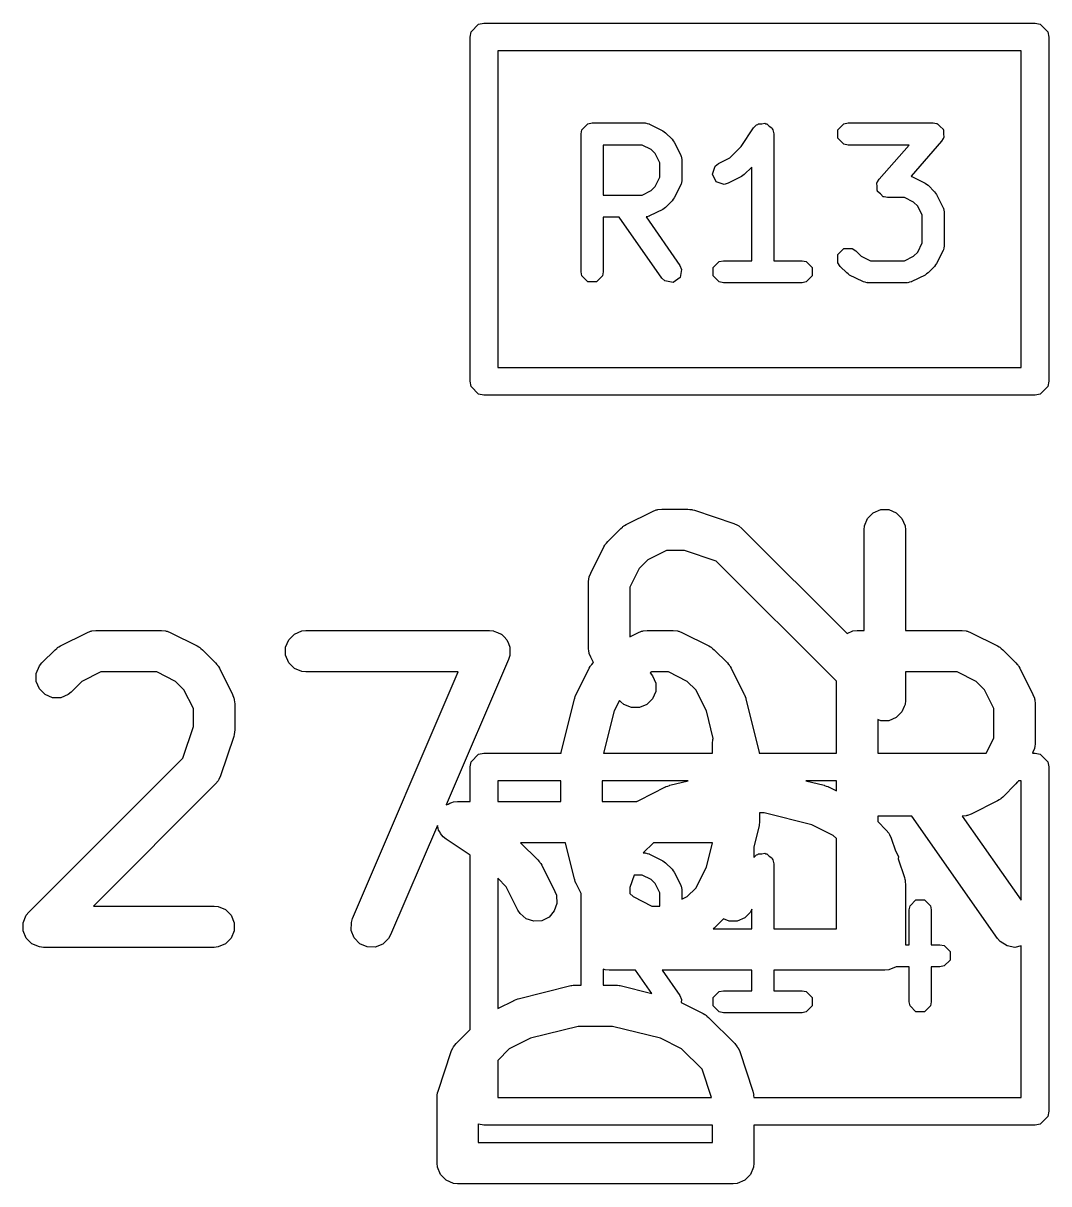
# Model space of a CAD drawing. Header units: inches. Extents: x 4.11 to 10.25, y -6.46 to -1.35.
# Drawn here: x 5.1556 to 5.3022, y -4.8184 to -4.6526 of the extents above; entities that cross this region are included whole.
import ezdxf

# ---------------------------------------------------------------- set-up
doc = ezdxf.new("R2010")
doc.units = ezdxf.units.IN
doc.header["$MEASUREMENT"] = 0
doc.layers.add('BLACK', color=250, linetype='CONTINUOUS')

msp = doc.modelspace()

# ---------------------------------------------------------------- linework, layer by layer
at = {"layer": 'BLACK', "linetype": 'CONTINUOUS'}
for p, q in [((5.2207, -4.65271), (5.22146, -4.65256)), ((5.22146, -4.65256), (5.3002, -4.65256)), ((5.3002, -4.65256), (5.30095, -4.65271)), ((5.21949, -4.65453), (5.21964, -4.65377)), ((5.21964, -4.65377), (5.2207, -4.65271)), ((5.30095, -4.65271), (5.30202, -4.65377)), ((5.30202, -4.65377), (5.30217, -4.65453)), ((5.21949, -4.70374), (5.21949, -4.65453)), ((5.30217, -4.65453), (5.30217, -4.70374)), ((5.22343, -4.6565), (5.22343, -4.70177)), ((5.29823, -4.6565), (5.22343, -4.6565)), ((5.29823, -4.70177), (5.29823, -4.6565)), ((5.23547, -4.66779), (5.23632, -4.66694)), ((5.23632, -4.66694), (5.23692, -4.66682)), ((5.23692, -4.66682), (5.24442, -4.66682)), ((5.24442, -4.66682), (5.2445, -4.66683)), ((5.2445, -4.66683), (5.24453, -4.66682)), ((5.24453, -4.66682), (5.24478, -4.66689)), ((5.24478, -4.66689), (5.24503, -4.66694)), ((5.24503, -4.66694), (5.24505, -4.66696)), ((5.24505, -4.66696), (5.24513, -4.66698)), ((5.24513, -4.66698), (5.247, -4.66792)), ((5.2582, -4.6702), (5.25999, -4.66752)), ((5.25999, -4.66752), (5.26042, -4.66708)), ((5.26042, -4.66708), (5.26058, -4.66705)), ((5.26058, -4.66705), (5.26069, -4.66694)), ((5.26069, -4.66694), (5.26115, -4.66694)), ((5.26115, -4.66694), (5.2616, -4.66685)), ((5.2616, -4.66685), (5.26174, -4.66694)), ((5.26174, -4.66694), (5.2619, -4.66694)), ((5.2619, -4.66694), (5.26222, -4.66726)), ((5.26222, -4.66726), (5.2626, -4.66752)), ((5.2626, -4.66752), (5.26264, -4.66767)), ((5.27203, -4.66779), (5.27288, -4.66694)), ((5.27288, -4.66694), (5.27348, -4.66682)), ((5.27348, -4.66682), (5.28567, -4.66682)), ((5.28567, -4.66682), (5.28611, -4.6669)), ((5.28611, -4.6669), (5.28617, -4.6669)), ((5.28617, -4.6669), (5.2862, -4.66692)), ((5.2862, -4.66692), (5.28627, -4.66694)), ((5.28627, -4.66694), (5.28666, -4.66733)), ((5.28666, -4.66733), (5.28708, -4.66769)), ((5.23535, -4.66839), (5.23547, -4.66779)), ((5.23535, -4.68808), (5.23535, -4.66839)), ((5.247, -4.66792), (5.2472, -4.66808)), ((5.2472, -4.66808), (5.24741, -4.66822)), ((5.24741, -4.66822), (5.24835, -4.66915)), ((5.24835, -4.66915), (5.24849, -4.66936)), ((5.26264, -4.66767), (5.26275, -4.66779)), ((5.26275, -4.66779), (5.26287, -4.66839)), ((5.26287, -4.66839), (5.26287, -4.6865)), ((5.27203, -4.66899), (5.27203, -4.66779)), ((5.27288, -4.66985), (5.27203, -4.66899)), ((5.28708, -4.66904), (5.28685, -4.66943)), ((5.28708, -4.66769), (5.28708, -4.66775)), ((5.28708, -4.66775), (5.28712, -4.66779)), ((5.28712, -4.66899), (5.28708, -4.66904)), ((5.28712, -4.66779), (5.28712, -4.66834)), ((5.28712, -4.66834), (5.28716, -4.6689)), ((5.28716, -4.6689), (5.28712, -4.66896)), ((5.28712, -4.66896), (5.28712, -4.66899)), ((5.24405, -4.66997), (5.2385, -4.66997)), ((5.2385, -4.66997), (5.2385, -4.67713)), ((5.24536, -4.67062), (5.24405, -4.66997)), ((5.24594, -4.6712), (5.24536, -4.67062)), ((5.24849, -4.66936), (5.24864, -4.66956)), ((5.24864, -4.66956), (5.24958, -4.67144)), ((5.25661, -4.67178), (5.2582, -4.6702)), ((5.27348, -4.66997), (5.27288, -4.66985)), ((5.2822, -4.66997), (5.27348, -4.66997)), ((5.27792, -4.67485), (5.2822, -4.66997)), ((5.28685, -4.66943), (5.28248, -4.67443)), ((5.2466, -4.67251), (5.24594, -4.6712)), ((5.2466, -4.67458), (5.2466, -4.67251)), ((5.24958, -4.67144), (5.2496, -4.67151)), ((5.2496, -4.67151), (5.24963, -4.67154)), ((5.24963, -4.67154), (5.24968, -4.67179)), ((5.24968, -4.67179), (5.24974, -4.67203)), ((5.24974, -4.67203), (5.24973, -4.67206)), ((5.24973, -4.67206), (5.24975, -4.67214)), ((5.24975, -4.67214), (5.24975, -4.67495)), ((5.25497, -4.67261), (5.25661, -4.67178)), ((5.2541, -4.67413), (5.25448, -4.67298)), ((5.25464, -4.67521), (5.2541, -4.67413)), ((5.25448, -4.67298), (5.25497, -4.67261)), ((5.25866, -4.67419), (5.25845, -4.67433)), ((5.25972, -4.67313), (5.25866, -4.67419)), ((5.25972, -4.6865), (5.25972, -4.67313)), ((5.24594, -4.6759), (5.2466, -4.67458)), ((5.24958, -4.67566), (5.24864, -4.67753)), ((5.2496, -4.67558), (5.24958, -4.67566)), ((5.24963, -4.67556), (5.2496, -4.67558)), ((5.24968, -4.67531), (5.24963, -4.67556)), ((5.24974, -4.67507), (5.24968, -4.67531)), ((5.24975, -4.67495), (5.24973, -4.67503)), ((5.24973, -4.67503), (5.24974, -4.67507)), ((5.25578, -4.67559), (5.25464, -4.67521)), ((5.25638, -4.67542), (5.25578, -4.67559)), ((5.25825, -4.67449), (5.25638, -4.67542)), ((5.25845, -4.67433), (5.25825, -4.67449)), ((5.27761, -4.67539), (5.27765, -4.67532)), ((5.27765, -4.67594), (5.27761, -4.67539)), ((5.27765, -4.67529), (5.2777, -4.67524)), ((5.27765, -4.67532), (5.27765, -4.67529)), ((5.2777, -4.67524), (5.27792, -4.67485)), ((5.28248, -4.67443), (5.28252, -4.67444)), ((5.28252, -4.67444), (5.28255, -4.67446)), ((5.28255, -4.67446), (5.28262, -4.67448)), ((5.28262, -4.67448), (5.2845, -4.67542)), ((5.2845, -4.67542), (5.2847, -4.67557)), ((5.2847, -4.67557), (5.28491, -4.67571)), ((5.28491, -4.67571), (5.28584, -4.67665)), ((5.2385, -4.67713), (5.24405, -4.67713)), ((5.24405, -4.67713), (5.24536, -4.67647)), ((5.24536, -4.67647), (5.24594, -4.6759)), ((5.27765, -4.67649), (5.27765, -4.67594)), ((5.27769, -4.67653), (5.27765, -4.67649)), ((5.27769, -4.67659), (5.27769, -4.67653)), ((5.27811, -4.67695), (5.27769, -4.67659)), ((5.2785, -4.67735), (5.27811, -4.67695)), ((5.27858, -4.67736), (5.2785, -4.67735)), ((5.2786, -4.67738), (5.27858, -4.67736)), ((5.27867, -4.67738), (5.2786, -4.67738)), ((5.27911, -4.67747), (5.27867, -4.67738)), ((5.28155, -4.67747), (5.27911, -4.67747)), ((5.28286, -4.67812), (5.28155, -4.67747)), ((5.28584, -4.67665), (5.28598, -4.67686)), ((5.28598, -4.67686), (5.28614, -4.67706)), ((5.28614, -4.67706), (5.28708, -4.67894)), ((5.247, -4.67917), (5.24513, -4.68011)), ((5.2472, -4.67902), (5.247, -4.67917)), ((5.24741, -4.67888), (5.2472, -4.67902)), ((5.24835, -4.67794), (5.24741, -4.67888)), ((5.24849, -4.67773), (5.24835, -4.67794)), ((5.24864, -4.67753), (5.24849, -4.67773)), ((5.28344, -4.6787), (5.28286, -4.67812)), ((5.28409, -4.68001), (5.28344, -4.6787)), ((5.28708, -4.67894), (5.2871, -4.67901)), ((5.2871, -4.67901), (5.28712, -4.67904)), ((5.28712, -4.67904), (5.28717, -4.67929)), ((5.24079, -4.68028), (5.2385, -4.68028)), ((5.2385, -4.68028), (5.2385, -4.68808)), ((5.24688, -4.68898), (5.24079, -4.68028)), ((5.24478, -4.68021), (5.24462, -4.68025)), ((5.24462, -4.68025), (5.24946, -4.68717)), ((5.24503, -4.68016), (5.24478, -4.68021)), ((5.24505, -4.68013), (5.24503, -4.68016)), ((5.24513, -4.68011), (5.24505, -4.68013)), ((5.28409, -4.68396), (5.28409, -4.68001)), ((5.28717, -4.67929), (5.28724, -4.67953)), ((5.28724, -4.67953), (5.28723, -4.67956)), ((5.28723, -4.67956), (5.28724, -4.67964)), ((5.28724, -4.67964), (5.28724, -4.68433)), ((5.28344, -4.68527), (5.28409, -4.68396)), ((5.27203, -4.6856), (5.27288, -4.68475)), ((5.27203, -4.6868), (5.27203, -4.6856)), ((5.27288, -4.68475), (5.27408, -4.68475)), ((5.27408, -4.68475), (5.27459, -4.68509)), ((5.27459, -4.68509), (5.27535, -4.68585)), ((5.28286, -4.68585), (5.28344, -4.68527)), ((5.28708, -4.68503), (5.28614, -4.68691)), ((5.2871, -4.68496), (5.28708, -4.68503)), ((5.28712, -4.68493), (5.2871, -4.68496)), ((5.28717, -4.68468), (5.28712, -4.68493)), ((5.28724, -4.68444), (5.28717, -4.68468)), ((5.28724, -4.68433), (5.28723, -4.6844)), ((5.28723, -4.6844), (5.28724, -4.68444)), ((5.24946, -4.68717), (5.24971, -4.68774)), ((5.25422, -4.68747), (5.25507, -4.68662)), ((5.25422, -4.68868), (5.25422, -4.68747)), ((5.25507, -4.68662), (5.25567, -4.6865)), ((5.25567, -4.6865), (5.25972, -4.6865)), ((5.26287, -4.6865), (5.26692, -4.6865)), ((5.26692, -4.6865), (5.26752, -4.68662)), ((5.26752, -4.68662), (5.26837, -4.68747)), ((5.26837, -4.68747), (5.26837, -4.68868)), ((5.27237, -4.68732), (5.27203, -4.6868)), ((5.27331, -4.68825), (5.27237, -4.68732)), ((5.27535, -4.68585), (5.27667, -4.6865)), ((5.27667, -4.6865), (5.28155, -4.6865)), ((5.28155, -4.6865), (5.28286, -4.68585)), ((5.28584, -4.68732), (5.28491, -4.68825)), ((5.28598, -4.68711), (5.28584, -4.68732)), ((5.28614, -4.68691), (5.28598, -4.68711)), ((5.23547, -4.68868), (5.23535, -4.68808)), ((5.23632, -4.68953), (5.23547, -4.68868)), ((5.23838, -4.68868), (5.23753, -4.68953)), ((5.2385, -4.68808), (5.23838, -4.68868)), ((5.24733, -4.6894), (5.24688, -4.68898)), ((5.2495, -4.68892), (5.24851, -4.68961)), ((5.24971, -4.68774), (5.2495, -4.68892)), ((5.25507, -4.68953), (5.25422, -4.68868)), ((5.26837, -4.68868), (5.26752, -4.68953)), ((5.27352, -4.68839), (5.27331, -4.68825)), ((5.27371, -4.68855), (5.27352, -4.68839)), ((5.27559, -4.68949), (5.27371, -4.68855)), ((5.2845, -4.68855), (5.28262, -4.68949)), ((5.2847, -4.68839), (5.2845, -4.68855)), ((5.28491, -4.68825), (5.2847, -4.68839)), ((5.23753, -4.68953), (5.23632, -4.68953)), ((5.24851, -4.68961), (5.24733, -4.6894)), ((5.25567, -4.68965), (5.25507, -4.68953)), ((5.26692, -4.68965), (5.25567, -4.68965)), ((5.26752, -4.68953), (5.26692, -4.68965)), ((5.27567, -4.68951), (5.27559, -4.68949)), ((5.27569, -4.68953), (5.27567, -4.68951)), ((5.27594, -4.68958), (5.27569, -4.68953)), ((5.27618, -4.68965), (5.27594, -4.68958)), ((5.27622, -4.68964), (5.27618, -4.68965)), ((5.27629, -4.68965), (5.27622, -4.68964)), ((5.28192, -4.68965), (5.27629, -4.68965)), ((5.282, -4.68964), (5.28192, -4.68965)), ((5.28203, -4.68965), (5.282, -4.68964)), ((5.28227, -4.68958), (5.28203, -4.68965)), ((5.28252, -4.68953), (5.28227, -4.68958)), ((5.28255, -4.68951), (5.28252, -4.68953)), ((5.28262, -4.68949), (5.28255, -4.68951)), ((5.22343, -4.70177), (5.29823, -4.70177)), ((5.21964, -4.70449), (5.21949, -4.70374)), ((5.30217, -4.70374), (5.30202, -4.70449)), ((5.2207, -4.70556), (5.21964, -4.70449)), ((5.22146, -4.70571), (5.2207, -4.70556)), ((5.3002, -4.70571), (5.22146, -4.70571)), ((5.30095, -4.70556), (5.3002, -4.70571)), ((5.30202, -4.70449), (5.30095, -4.70556)), ((5.24554, -4.72233), (5.24608, -4.72212)), ((5.24608, -4.72212), (5.24619, -4.72212)), ((5.24619, -4.72212), (5.24629, -4.72208)), ((5.24629, -4.72208), (5.24686, -4.72202)), ((5.24686, -4.72202), (5.25061, -4.72202)), ((5.25061, -4.72202), (5.2509, -4.72205)), ((5.2509, -4.72205), (5.25098, -4.72204)), ((5.25098, -4.72204), (5.25108, -4.72207)), ((5.25108, -4.72207), (5.25119, -4.72208)), ((5.25119, -4.72208), (5.25126, -4.72211)), ((5.25126, -4.72211), (5.25155, -4.72217)), ((5.25155, -4.72217), (5.25717, -4.72405)), ((5.27709, -4.72252), (5.27816, -4.72208)), ((5.27816, -4.72208), (5.27931, -4.72208)), ((5.27931, -4.72208), (5.28037, -4.72252)), ((5.24179, -4.72421), (5.24554, -4.72233)), ((5.27584, -4.7244), (5.27628, -4.72333)), ((5.27628, -4.72333), (5.27709, -4.72252)), ((5.28037, -4.72252), (5.28119, -4.72333)), ((5.28119, -4.72333), (5.28163, -4.7244)), ((5.23915, -4.72663), (5.24102, -4.72476)), ((5.24102, -4.72476), (5.24125, -4.72457)), ((5.24125, -4.72457), (5.2413, -4.72451)), ((5.2413, -4.72451), (5.24139, -4.72446)), ((5.24139, -4.72446), (5.24147, -4.72439)), ((5.24147, -4.72439), (5.24154, -4.72436)), ((5.24154, -4.72436), (5.24179, -4.72421)), ((5.25717, -4.72405), (5.2577, -4.72428)), ((5.2577, -4.72428), (5.25778, -4.72435)), ((5.25778, -4.72435), (5.25788, -4.72439)), ((5.25788, -4.72439), (5.25832, -4.72476)), ((5.25832, -4.72476), (5.27334, -4.73977)), ((5.27578, -4.72497), (5.27584, -4.7244)), ((5.27578, -4.73936), (5.27578, -4.72497)), ((5.28163, -4.7244), (5.28169, -4.72497)), ((5.28169, -4.72497), (5.28169, -4.73936)), ((5.2386, -4.7274), (5.23875, -4.72715)), ((5.23875, -4.72715), (5.23878, -4.72708)), ((5.23878, -4.72708), (5.23885, -4.727)), ((5.23885, -4.727), (5.23891, -4.72691)), ((5.23891, -4.72691), (5.23896, -4.72686)), ((5.23896, -4.72686), (5.23915, -4.72663)), ((5.23672, -4.73115), (5.2386, -4.7274)), ((5.24756, -4.72792), (5.24486, -4.72927)), ((5.25013, -4.72792), (5.24756, -4.72792)), ((5.25464, -4.72943), (5.25013, -4.72792)), ((5.24366, -4.73047), (5.24232, -4.73317)), ((5.24486, -4.72927), (5.24366, -4.73047)), ((5.27182, -4.7466), (5.25464, -4.72943)), ((5.23641, -4.73247), (5.23647, -4.73189)), ((5.23647, -4.73189), (5.23651, -4.7318)), ((5.23651, -4.7318), (5.23652, -4.73169)), ((5.23652, -4.73169), (5.23672, -4.73115)), ((5.23641, -4.74184), (5.23641, -4.73247)), ((5.24232, -4.73317), (5.24232, -4.74024)), ((5.16096, -4.74155), (5.16471, -4.73967)), ((5.16471, -4.73967), (5.16525, -4.73947)), ((5.16525, -4.73947), (5.16536, -4.73946)), ((5.16536, -4.73946), (5.16546, -4.73942)), ((5.16546, -4.73942), (5.16603, -4.73936)), ((5.16603, -4.73936), (5.17541, -4.73936)), ((5.17541, -4.73936), (5.17598, -4.73942)), ((5.17598, -4.73942), (5.17608, -4.73946)), ((5.17608, -4.73946), (5.17619, -4.73947)), ((5.17619, -4.73947), (5.17673, -4.73967)), ((5.17673, -4.73967), (5.18048, -4.74155)), ((5.19358, -4.74068), (5.19439, -4.73986)), ((5.19439, -4.73986), (5.19545, -4.73942)), ((5.19545, -4.73942), (5.19603, -4.73936)), ((5.19603, -4.73936), (5.22228, -4.73936)), ((5.22228, -4.73936), (5.22285, -4.73942)), ((5.22285, -4.73942), (5.22287, -4.73943)), ((5.22287, -4.73943), (5.22289, -4.73943)), ((5.22289, -4.73943), (5.2234, -4.73965)), ((5.2234, -4.73965), (5.22392, -4.73986)), ((5.22392, -4.73986), (5.22393, -4.73987)), ((5.22393, -4.73987), (5.22395, -4.73988)), ((5.22395, -4.73988), (5.22434, -4.74028)), ((5.22434, -4.74028), (5.22473, -4.74068)), ((5.24232, -4.74024), (5.24345, -4.73967)), ((5.24345, -4.73967), (5.24399, -4.73947)), ((5.24399, -4.73947), (5.2441, -4.73946)), ((5.2441, -4.73946), (5.2442, -4.73942)), ((5.2442, -4.73942), (5.24477, -4.73936)), ((5.24477, -4.73936), (5.24852, -4.73936)), ((5.24852, -4.73936), (5.2491, -4.73942)), ((5.2491, -4.73942), (5.2492, -4.73946)), ((5.2492, -4.73946), (5.2493, -4.73947)), ((5.2493, -4.73947), (5.24984, -4.73967)), ((5.24984, -4.73967), (5.25359, -4.74155)), ((5.27334, -4.73977), (5.27419, -4.73942)), ((5.27419, -4.73942), (5.27477, -4.73936)), ((5.27477, -4.73936), (5.27578, -4.73936)), ((5.28169, -4.73936), (5.28977, -4.73936)), ((5.28977, -4.73936), (5.29034, -4.73942)), ((5.29034, -4.73942), (5.29044, -4.73946)), ((5.29044, -4.73946), (5.29055, -4.73947)), ((5.29055, -4.73947), (5.29109, -4.73967)), ((5.29109, -4.73967), (5.29484, -4.74155)), ((5.15832, -4.74398), (5.1602, -4.7421)), ((5.1602, -4.7421), (5.16042, -4.74192)), ((5.16042, -4.74192), (5.16047, -4.74186)), ((5.16047, -4.74186), (5.16056, -4.7418)), ((5.16056, -4.7418), (5.16064, -4.74174)), ((5.16064, -4.74174), (5.16072, -4.74171)), ((5.16072, -4.74171), (5.16096, -4.74155)), ((5.18048, -4.74155), (5.18073, -4.74171)), ((5.18073, -4.74171), (5.1808, -4.74174)), ((5.1808, -4.74174), (5.18088, -4.7418)), ((5.18088, -4.7418), (5.18097, -4.74186)), ((5.18097, -4.74186), (5.18102, -4.74192)), ((5.18102, -4.74192), (5.18125, -4.7421)), ((5.18125, -4.7421), (5.18312, -4.74398)), ((5.19313, -4.74174), (5.19358, -4.74068)), ((5.19313, -4.74289), (5.19313, -4.74174)), ((5.22473, -4.74068), (5.22474, -4.74069)), ((5.22474, -4.74069), (5.22475, -4.74071)), ((5.22475, -4.74071), (5.22496, -4.74122)), ((5.22496, -4.74122), (5.22517, -4.74174)), ((5.22517, -4.74174), (5.22517, -4.74176)), ((5.22517, -4.74176), (5.22518, -4.74177)), ((5.22518, -4.74177), (5.22517, -4.74233)), ((5.23647, -4.74242), (5.23641, -4.74184)), ((5.25359, -4.74155), (5.25384, -4.74171)), ((5.25384, -4.74171), (5.25391, -4.74174)), ((5.25391, -4.74174), (5.25399, -4.7418)), ((5.25399, -4.7418), (5.25408, -4.74186)), ((5.25408, -4.74186), (5.25413, -4.74192)), ((5.25413, -4.74192), (5.25436, -4.7421)), ((5.25436, -4.7421), (5.25624, -4.74398)), ((5.29484, -4.74155), (5.29509, -4.74171)), ((5.29509, -4.74171), (5.29516, -4.74174)), ((5.29516, -4.74174), (5.29524, -4.7418)), ((5.29524, -4.7418), (5.29533, -4.74186)), ((5.29533, -4.74186), (5.29538, -4.74192)), ((5.29538, -4.74192), (5.29561, -4.7421)), ((5.29561, -4.7421), (5.29748, -4.74398)), ((5.19358, -4.74396), (5.19313, -4.74289)), ((5.22499, -4.74348), (5.21608, -4.76427)), ((5.22517, -4.74293), (5.22499, -4.74348)), ((5.22517, -4.74233), (5.22517, -4.74289)), ((5.22517, -4.74289), (5.22517, -4.74291)), ((5.22517, -4.74291), (5.22517, -4.74293)), ((5.23651, -4.74252), (5.23647, -4.74242)), ((5.23652, -4.74262), (5.23651, -4.74252)), ((5.23672, -4.74317), (5.23652, -4.74262)), ((5.23711, -4.74393), (5.23672, -4.74317)), ((5.15751, -4.74549), (5.15795, -4.74442)), ((5.15751, -4.74664), (5.15751, -4.74549)), ((5.15795, -4.74442), (5.15832, -4.74398)), ((5.16673, -4.74527), (5.16403, -4.74662)), ((5.17471, -4.74527), (5.16673, -4.74527)), ((5.17741, -4.74662), (5.17471, -4.74527)), ((5.18312, -4.74398), (5.18331, -4.7442)), ((5.18331, -4.7442), (5.18336, -4.74425)), ((5.18336, -4.74425), (5.18342, -4.74434)), ((5.18342, -4.74434), (5.18349, -4.74442)), ((5.18349, -4.74442), (5.18352, -4.7445)), ((5.18352, -4.7445), (5.18367, -4.74474)), ((5.18367, -4.74474), (5.18555, -4.74849)), ((5.19439, -4.74477), (5.19358, -4.74396)), ((5.19545, -4.74521), (5.19439, -4.74477)), ((5.19603, -4.74527), (5.19545, -4.74521)), ((5.2178, -4.74527), (5.19603, -4.74527)), ((5.20269, -4.78052), (5.2178, -4.74527)), ((5.23463, -4.74849), (5.23651, -4.74474)), ((5.23651, -4.74474), (5.23666, -4.7445)), ((5.23666, -4.7445), (5.23669, -4.74442)), ((5.23669, -4.74442), (5.23676, -4.74434)), ((5.23676, -4.74434), (5.23682, -4.74425)), ((5.23682, -4.74425), (5.23688, -4.7442)), ((5.23688, -4.7442), (5.23706, -4.74398)), ((5.23706, -4.74398), (5.23711, -4.74393)), ((5.24547, -4.74527), (5.24521, -4.7454)), ((5.24521, -4.7454), (5.24557, -4.74583)), ((5.24783, -4.74527), (5.24547, -4.74527)), ((5.25052, -4.74662), (5.24783, -4.74527)), ((5.25624, -4.74398), (5.25642, -4.7442)), ((5.25642, -4.7442), (5.25648, -4.74425)), ((5.25648, -4.74425), (5.25654, -4.74434)), ((5.25654, -4.74434), (5.2566, -4.74442)), ((5.2566, -4.74442), (5.25663, -4.7445)), ((5.25663, -4.7445), (5.25679, -4.74474)), ((5.25679, -4.74474), (5.25866, -4.74849)), ((5.28907, -4.74527), (5.28169, -4.74527)), ((5.28169, -4.74527), (5.28169, -4.74934)), ((5.29177, -4.74662), (5.28907, -4.74527)), ((5.29748, -4.74398), (5.29767, -4.7442)), ((5.29767, -4.7442), (5.29773, -4.74425)), ((5.29773, -4.74425), (5.29778, -4.74434)), ((5.29778, -4.74434), (5.29785, -4.74442)), ((5.29785, -4.74442), (5.29788, -4.7445)), ((5.29788, -4.7445), (5.29803, -4.74474)), ((5.29803, -4.74474), (5.29991, -4.74849)), ((5.15795, -4.74771), (5.15751, -4.74664)), ((5.16403, -4.74662), (5.1625, -4.74815)), ((5.17861, -4.74781), (5.17741, -4.74662)), ((5.24557, -4.74583), (5.24601, -4.74689)), ((5.24601, -4.74689), (5.24601, -4.74805)), ((5.25172, -4.74781), (5.25052, -4.74662)), ((5.27182, -4.75689), (5.27182, -4.7466)), ((5.29297, -4.74781), (5.29177, -4.74662)), ((5.15877, -4.74852), (5.15795, -4.74771)), ((5.15983, -4.74896), (5.15877, -4.74852)), ((5.16205, -4.74852), (5.16099, -4.74896)), ((5.1625, -4.74815), (5.16205, -4.74852)), ((5.17995, -4.75051), (5.17861, -4.74781)), ((5.18555, -4.74849), (5.18575, -4.74903)), ((5.23443, -4.74903), (5.23452, -4.7488)), ((5.23452, -4.7488), (5.23461, -4.74855)), ((5.23461, -4.74855), (5.23462, -4.74854)), ((5.23462, -4.74854), (5.23463, -4.74849)), ((5.24601, -4.74805), (5.24557, -4.74911)), ((5.25324, -4.75085), (5.25172, -4.74781)), ((5.25866, -4.74849), (5.25868, -4.74854)), ((5.25868, -4.74854), (5.25869, -4.74855)), ((5.25869, -4.74855), (5.25878, -4.7488)), ((5.25878, -4.7488), (5.25887, -4.74903)), ((5.29431, -4.75051), (5.29297, -4.74781)), ((5.29991, -4.74849), (5.30012, -4.74903)), ((5.16099, -4.74896), (5.15983, -4.74896)), ((5.17995, -4.75309), (5.17995, -4.75051)), ((5.18575, -4.74903), (5.18576, -4.74914)), ((5.18576, -4.74914), (5.1858, -4.74924)), ((5.1858, -4.74924), (5.18586, -4.74981)), ((5.18586, -4.74981), (5.18586, -4.75356)), ((5.23254, -4.7566), (5.23441, -4.7491)), ((5.23441, -4.7491), (5.23443, -4.74906)), ((5.23443, -4.74906), (5.23443, -4.74903)), ((5.24081, -4.74934), (5.24006, -4.75085)), ((5.24102, -4.74956), (5.24081, -4.74934)), ((5.24147, -4.74992), (5.24102, -4.74956)), ((5.24254, -4.75037), (5.24147, -4.74992)), ((5.24369, -4.75037), (5.24254, -4.75037)), ((5.24475, -4.74992), (5.24369, -4.75037)), ((5.24557, -4.74911), (5.24475, -4.74992)), ((5.25887, -4.74903), (5.25887, -4.74906)), ((5.25887, -4.74906), (5.25889, -4.7491)), ((5.25889, -4.7491), (5.26076, -4.7566)), ((5.2815, -4.75023), (5.28119, -4.75098)), ((5.28163, -4.74992), (5.2815, -4.75023)), ((5.28169, -4.74934), (5.28163, -4.74992)), ((5.29431, -4.75474), (5.29431, -4.75051)), ((5.30012, -4.74903), (5.30012, -4.74914)), ((5.30012, -4.74914), (5.30016, -4.74924)), ((5.30016, -4.74924), (5.30022, -4.74981)), ((5.30022, -4.74981), (5.30022, -4.75544)), ((5.24006, -4.75085), (5.23855, -4.75689)), ((5.25423, -4.7548), (5.25324, -4.75085)), ((5.27785, -4.75211), (5.27772, -4.75206)), ((5.27772, -4.75206), (5.27772, -4.75689)), ((5.27816, -4.75224), (5.27785, -4.75211)), ((5.28037, -4.7518), (5.27931, -4.75224)), ((5.28119, -4.75098), (5.28037, -4.7518)), ((5.17845, -4.75759), (5.17995, -4.75309)), ((5.18586, -4.75356), (5.18583, -4.75386)), ((5.27931, -4.75224), (5.27816, -4.75224)), ((5.27816, -4.75224), (5.27816, -4.75224)), ((5.18571, -4.7545), (5.18383, -4.76012)), ((5.18577, -4.75421), (5.18571, -4.7545)), ((5.1858, -4.75414), (5.18577, -4.75421)), ((5.18581, -4.75404), (5.1858, -4.75414)), ((5.18584, -4.75393), (5.18581, -4.75404)), ((5.18583, -4.75386), (5.18584, -4.75393)), ((5.25413, -4.75548), (5.25418, -4.75491)), ((5.25413, -4.75689), (5.25413, -4.75548)), ((5.25418, -4.75491), (5.25423, -4.7548)), ((5.29324, -4.75689), (5.29431, -4.75474)), ((5.30022, -4.75544), (5.30016, -4.75602)), ((5.21964, -4.7581), (5.2207, -4.75704)), ((5.2207, -4.75704), (5.22146, -4.75689)), ((5.22146, -4.75689), (5.23249, -4.75689)), ((5.23249, -4.75689), (5.2325, -4.75674)), ((5.2325, -4.75674), (5.23252, -4.7567)), ((5.23252, -4.7567), (5.23254, -4.7566)), ((5.23855, -4.75689), (5.25413, -4.75689)), ((5.26076, -4.7566), (5.26078, -4.7567)), ((5.26078, -4.7567), (5.26079, -4.75674)), ((5.26079, -4.75674), (5.26081, -4.75689)), ((5.26081, -4.75689), (5.27182, -4.75689)), ((5.27772, -4.75689), (5.29324, -4.75689)), ((5.29991, -4.75676), (5.29984, -4.75689)), ((5.29984, -4.75689), (5.3002, -4.75689)), ((5.30012, -4.75622), (5.29991, -4.75676)), ((5.30016, -4.75602), (5.30012, -4.75611)), ((5.30012, -4.75611), (5.30012, -4.75622)), ((5.3002, -4.75689), (5.30095, -4.75704)), ((5.30095, -4.75704), (5.30202, -4.7581)), ((5.15645, -4.7796), (5.17845, -4.75759)), ((5.21949, -4.75886), (5.21964, -4.7581)), ((5.30202, -4.7581), (5.30217, -4.75886)), ((5.18383, -4.76012), (5.1836, -4.76065)), ((5.21949, -4.76378), (5.21949, -4.75886)), ((5.30217, -4.75886), (5.30217, -4.80807)), ((5.18312, -4.76128), (5.16566, -4.77873)), ((5.18349, -4.76083), (5.18312, -4.76128)), ((5.18353, -4.76073), (5.18349, -4.76083)), ((5.1836, -4.76065), (5.18353, -4.76073)), ((5.22343, -4.76083), (5.22343, -4.76378)), ((5.23245, -4.76083), (5.22343, -4.76083)), ((5.23245, -4.76378), (5.23245, -4.76083)), ((5.23835, -4.76083), (5.23835, -4.76378)), ((5.25062, -4.76083), (5.23835, -4.76083)), ((5.24367, -4.76358), (5.24742, -4.7617)), ((5.24742, -4.7617), (5.24746, -4.76168)), ((5.24746, -4.76168), (5.24748, -4.76167)), ((5.24748, -4.76167), (5.24772, -4.76159)), ((5.24772, -4.76159), (5.24796, -4.76149)), ((5.24796, -4.76149), (5.24798, -4.76149)), ((5.24798, -4.76149), (5.24802, -4.76148)), ((5.24802, -4.76148), (5.25062, -4.76083)), ((5.26747, -4.76083), (5.27008, -4.76148)), ((5.27182, -4.76083), (5.26747, -4.76083)), ((5.27008, -4.76148), (5.27012, -4.76149)), ((5.27012, -4.76149), (5.27014, -4.76149)), ((5.27014, -4.76149), (5.27038, -4.76159)), ((5.27038, -4.76159), (5.27062, -4.76167)), ((5.27062, -4.76167), (5.27064, -4.76168)), ((5.27064, -4.76168), (5.27068, -4.7617)), ((5.27068, -4.7617), (5.27182, -4.76227)), ((5.27182, -4.76227), (5.27182, -4.76083)), ((5.29748, -4.76128), (5.29561, -4.76315)), ((5.29767, -4.76105), (5.29748, -4.76128)), ((5.29773, -4.761), (5.29767, -4.76105)), ((5.29778, -4.76091), (5.29773, -4.761)), ((5.29785, -4.76083), (5.29778, -4.76091)), ((5.29785, -4.76083), (5.29785, -4.76083)), ((5.29823, -4.76083), (5.29785, -4.76083)), ((5.29823, -4.77791), (5.29823, -4.76083)), ((5.21713, -4.76384), (5.2177, -4.76378)), ((5.2177, -4.76378), (5.21771, -4.76378)), ((5.21771, -4.76378), (5.21771, -4.76378)), ((5.21771, -4.76378), (5.21771, -4.76378)), ((5.21771, -4.76378), (5.21949, -4.76378)), ((5.22343, -4.76378), (5.23245, -4.76378)), ((5.23835, -4.76378), (5.24332, -4.76378)), ((5.24332, -4.76378), (5.24335, -4.76376)), ((5.24335, -4.76376), (5.24342, -4.76373)), ((5.24342, -4.76373), (5.24367, -4.76358)), ((5.29484, -4.7637), (5.29109, -4.76558)), ((5.29509, -4.76355), (5.29484, -4.7637)), ((5.29516, -4.76352), (5.29509, -4.76355)), ((5.29524, -4.76345), (5.29516, -4.76352)), ((5.29533, -4.7634), (5.29524, -4.76345)), ((5.29538, -4.76334), (5.29533, -4.7634)), ((5.29561, -4.76315), (5.29538, -4.76334)), ((5.21608, -4.76427), (5.21634, -4.76417)), ((5.21634, -4.76417), (5.21658, -4.76401)), ((5.21658, -4.76401), (5.21686, -4.76395)), ((5.21686, -4.76395), (5.21713, -4.76384)), ((5.2615, -4.76542), (5.26085, -4.76542)), ((5.26085, -4.76542), (5.26085, -4.76669)), ((5.26833, -4.76713), (5.2615, -4.76542)), ((5.26081, -4.76705), (5.26079, -4.76726)), ((5.26085, -4.76683), (5.26081, -4.76705)), ((5.26085, -4.76669), (5.26084, -4.76679)), ((5.26084, -4.76679), (5.26085, -4.76683)), ((5.28261, -4.76589), (5.27772, -4.76589)), ((5.27772, -4.76589), (5.27772, -4.76666)), ((5.27772, -4.76666), (5.27895, -4.76788)), ((5.29485, -4.78338), (5.28261, -4.76589)), ((5.29034, -4.76583), (5.28981, -4.76589)), ((5.28981, -4.76589), (5.29823, -4.77791)), ((5.29044, -4.76579), (5.29034, -4.76583)), ((5.29055, -4.76579), (5.29044, -4.76579)), ((5.29109, -4.76558), (5.29055, -4.76579)), ((5.21481, -4.76723), (5.20812, -4.78285)), ((5.21481, -4.76731), (5.21481, -4.76723)), ((5.21493, -4.76758), (5.21481, -4.76731)), ((5.21498, -4.76787), (5.21493, -4.76758)), ((5.21514, -4.76811), (5.21498, -4.76787)), ((5.21525, -4.76837), (5.21514, -4.76811)), ((5.21546, -4.76858), (5.21525, -4.76837)), ((5.21562, -4.76882), (5.21546, -4.76858)), ((5.26076, -4.7674), (5.26003, -4.77032)), ((5.26078, -4.7673), (5.26076, -4.7674)), ((5.26079, -4.76726), (5.26078, -4.7673)), ((5.27136, -4.76864), (5.26833, -4.76713)), ((5.27182, -4.7691), (5.27136, -4.76864)), ((5.27895, -4.76788), (5.27931, -4.76833)), ((5.27931, -4.76833), (5.27935, -4.76842)), ((5.27935, -4.76842), (5.27942, -4.7685)), ((5.27942, -4.7685), (5.27966, -4.76903)), ((5.21607, -4.76919), (5.21562, -4.76882)), ((5.21949, -4.77147), (5.21607, -4.76919)), ((5.21607, -4.76919), (5.21607, -4.76919)), ((5.21607, -4.76919), (5.21607, -4.76919)), ((5.21607, -4.76919), (5.21607, -4.76919)), ((5.23311, -4.76968), (5.22671, -4.76968)), ((5.22671, -4.76968), (5.22917, -4.77214)), ((5.23441, -4.7749), (5.23311, -4.76968)), ((5.24569, -4.76968), (5.24423, -4.77115)), ((5.2541, -4.76968), (5.24569, -4.76968)), ((5.25324, -4.77316), (5.2541, -4.76968)), ((5.26003, -4.77032), (5.26003, -4.7718)), ((5.27182, -4.78169), (5.27182, -4.7691)), ((5.27966, -4.76903), (5.28027, -4.77085)), ((5.21949, -4.7964), (5.21949, -4.77147)), ((5.24423, -4.77115), (5.24442, -4.77115)), ((5.24442, -4.77115), (5.2445, -4.77116)), ((5.2445, -4.77116), (5.24453, -4.77115)), ((5.24453, -4.77115), (5.24478, -4.77122)), ((5.24478, -4.77122), (5.24503, -4.77127)), ((5.24503, -4.77127), (5.24505, -4.77129)), ((5.24505, -4.77129), (5.24513, -4.77131)), ((5.24513, -4.77131), (5.247, -4.77225)), ((5.26003, -4.7718), (5.26042, -4.77141)), ((5.26042, -4.77141), (5.26058, -4.77138)), ((5.26058, -4.77138), (5.26069, -4.77127)), ((5.26069, -4.77127), (5.26115, -4.77127)), ((5.26115, -4.77127), (5.2616, -4.77118)), ((5.2616, -4.77118), (5.26174, -4.77127)), ((5.26174, -4.77127), (5.2619, -4.77127)), ((5.2619, -4.77127), (5.26222, -4.77159)), ((5.26222, -4.77159), (5.2626, -4.77185)), ((5.2626, -4.77185), (5.26264, -4.77201)), ((5.26264, -4.77201), (5.26275, -4.77212)), ((5.28027, -4.77085), (5.28068, -4.77167)), ((5.28068, -4.77167), (5.28064, -4.77197)), ((5.28064, -4.77197), (5.28153, -4.77466)), ((5.22917, -4.77214), (5.22936, -4.77237)), ((5.22936, -4.77237), (5.22942, -4.77242)), ((5.22942, -4.77242), (5.22947, -4.77251)), ((5.22947, -4.77251), (5.22954, -4.77259)), ((5.22954, -4.77259), (5.22957, -4.77266)), ((5.22957, -4.77266), (5.22972, -4.77291)), ((5.22972, -4.77291), (5.2316, -4.77666)), ((5.247, -4.77225), (5.2472, -4.77241)), ((5.2472, -4.77241), (5.24741, -4.77255)), ((5.24741, -4.77255), (5.24835, -4.77348)), ((5.24835, -4.77348), (5.24849, -4.77369)), ((5.24849, -4.77369), (5.24864, -4.77389)), ((5.25172, -4.77619), (5.25324, -4.77316)), ((5.26275, -4.77212), (5.26287, -4.77272)), ((5.26287, -4.77272), (5.26287, -4.78201)), ((5.22466, -4.77598), (5.22343, -4.77475)), ((5.22343, -4.77475), (5.22343, -4.79338)), ((5.23443, -4.77495), (5.23441, -4.7749)), ((5.23443, -4.77497), (5.23443, -4.77495)), ((5.23452, -4.77521), (5.23443, -4.77497)), ((5.23461, -4.77545), (5.23452, -4.77521)), ((5.24291, -4.7743), (5.24232, -4.77607)), ((5.24405, -4.7743), (5.24291, -4.7743)), ((5.24536, -4.77495), (5.24405, -4.7743)), ((5.24594, -4.77553), (5.24536, -4.77495)), ((5.24864, -4.77389), (5.24958, -4.77577)), ((5.28153, -4.77466), (5.2816, -4.77494)), ((5.2816, -4.77494), (5.28163, -4.77501)), ((5.28163, -4.77501), (5.28164, -4.77512)), ((5.28164, -4.77512), (5.28166, -4.77522)), ((5.28166, -4.77522), (5.28166, -4.7753)), ((5.28166, -4.7753), (5.28169, -4.77559)), ((5.22632, -4.7793), (5.22466, -4.77598)), ((5.2316, -4.77666), (5.23181, -4.7772)), ((5.23462, -4.77547), (5.23461, -4.77545)), ((5.23463, -4.77551), (5.23462, -4.77547)), ((5.23535, -4.77694), (5.23463, -4.77551)), ((5.23535, -4.79003), (5.23535, -4.77694)), ((5.24232, -4.77607), (5.24232, -4.77693)), ((5.24232, -4.77693), (5.24277, -4.77738)), ((5.2466, -4.77684), (5.24594, -4.77553)), ((5.2466, -4.77873), (5.2466, -4.77684)), ((5.24958, -4.77577), (5.2496, -4.77584)), ((5.2496, -4.77584), (5.24963, -4.77587)), ((5.24963, -4.77587), (5.24968, -4.77612)), ((5.24968, -4.77612), (5.24974, -4.77636)), ((5.24974, -4.77636), (5.24973, -4.77639)), ((5.24973, -4.77639), (5.24975, -4.77647)), ((5.24975, -4.77647), (5.24975, -4.77777)), ((5.25052, -4.77738), (5.25172, -4.77619)), ((5.28169, -4.77559), (5.28169, -4.78427)), ((5.23189, -4.77835), (5.23152, -4.77944)), ((5.23181, -4.7772), (5.23189, -4.77835)), ((5.24277, -4.77738), (5.24547, -4.77873)), ((5.24975, -4.77777), (5.25052, -4.77738)), ((5.28222, -4.77928), (5.28234, -4.77868)), ((5.28234, -4.77868), (5.28319, -4.77783)), ((5.28319, -4.77783), (5.2844, -4.77783)), ((5.2844, -4.77783), (5.28525, -4.77868)), ((5.28525, -4.77868), (5.28537, -4.77928)), ((5.15564, -4.78111), (5.15608, -4.78005)), ((5.15608, -4.78005), (5.15645, -4.7796)), ((5.16566, -4.77873), (5.18291, -4.77873)), ((5.18291, -4.77873), (5.18348, -4.77879)), ((5.18348, -4.77879), (5.18455, -4.77923)), ((5.18455, -4.77923), (5.18536, -4.78005)), ((5.18536, -4.78005), (5.1858, -4.78111)), ((5.22663, -4.77979), (5.22632, -4.7793)), ((5.2275, -4.78055), (5.22663, -4.77979)), ((5.23077, -4.78031), (5.22974, -4.78083)), ((5.23152, -4.77944), (5.23077, -4.78031)), ((5.24547, -4.77873), (5.2466, -4.77873)), ((5.25953, -4.77962), (5.25872, -4.78044)), ((5.25972, -4.77917), (5.25953, -4.77962)), ((5.25972, -4.78201), (5.25972, -4.77917)), ((5.28222, -4.78427), (5.28222, -4.77928)), ((5.28537, -4.77928), (5.28537, -4.78427)), ((5.15564, -4.78226), (5.15564, -4.78111)), ((5.1858, -4.78111), (5.1858, -4.78226)), ((5.2025, -4.78223), (5.20252, -4.78107)), ((5.20252, -4.78107), (5.20269, -4.78052)), ((5.22859, -4.78091), (5.2275, -4.78055)), ((5.22974, -4.78083), (5.22859, -4.78091)), ((5.25436, -4.7819), (5.25422, -4.78201)), ((5.25422, -4.78201), (5.25972, -4.78201)), ((5.25571, -4.78055), (5.25436, -4.7819)), ((5.2565, -4.78088), (5.25571, -4.78055)), ((5.25766, -4.78088), (5.2565, -4.78088)), ((5.25872, -4.78044), (5.25766, -4.78088)), ((5.26287, -4.78201), (5.27185, -4.78201)), ((5.27185, -4.78201), (5.27182, -4.78169)), ((5.15608, -4.78333), (5.15564, -4.78226)), ((5.15689, -4.78414), (5.15608, -4.78333)), ((5.18536, -4.78333), (5.18455, -4.78414)), ((5.1858, -4.78226), (5.18536, -4.78333)), ((5.20293, -4.7833), (5.2025, -4.78223)), ((5.20373, -4.78412), (5.20293, -4.7833)), ((5.20784, -4.78336), (5.20701, -4.78416)), ((5.20812, -4.78285), (5.20784, -4.78336)), ((5.29523, -4.78382), (5.29485, -4.78338)), ((5.15796, -4.78458), (5.15689, -4.78414)), ((5.15853, -4.78464), (5.15796, -4.78458)), ((5.18291, -4.78464), (5.15853, -4.78464)), ((5.18348, -4.78458), (5.18291, -4.78464)), ((5.18455, -4.78414), (5.18348, -4.78458)), ((5.20479, -4.78457), (5.20373, -4.78412)), ((5.20594, -4.78459), (5.20479, -4.78457)), ((5.20701, -4.78416), (5.20594, -4.78459)), ((5.28169, -4.78427), (5.28222, -4.78427)), ((5.28537, -4.78427), (5.2866, -4.78427)), ((5.2866, -4.78427), (5.28721, -4.78439)), ((5.28721, -4.78439), (5.28806, -4.78524)), ((5.28806, -4.78524), (5.28806, -4.78645)), ((5.2962, -4.78444), (5.29523, -4.78382)), ((5.29733, -4.78464), (5.2962, -4.78444)), ((5.29823, -4.78444), (5.29733, -4.78464)), ((5.29823, -4.8061), (5.29823, -4.78444)), ((5.28806, -4.78645), (5.28721, -4.7873)), ((5.23879, -4.78786), (5.2385, -4.78774)), ((5.2385, -4.78774), (5.2385, -4.79003)), ((5.23936, -4.78792), (5.23879, -4.78786)), ((5.24311, -4.78792), (5.23936, -4.78792)), ((5.24543, -4.79124), (5.24311, -4.78792)), ((5.25972, -4.78792), (5.24695, -4.78792)), ((5.24695, -4.78792), (5.24946, -4.7915)), ((5.25972, -4.79083), (5.25972, -4.78792)), ((5.27873, -4.78792), (5.26287, -4.78792)), ((5.26287, -4.78792), (5.26287, -4.79083)), ((5.27931, -4.78786), (5.27873, -4.78792)), ((5.28037, -4.78742), (5.27931, -4.78786)), ((5.28222, -4.78742), (5.28037, -4.78742)), ((5.28222, -4.79241), (5.28222, -4.78742)), ((5.2866, -4.78742), (5.28537, -4.78742)), ((5.28537, -4.78742), (5.28537, -4.79241)), ((5.28721, -4.7873), (5.2866, -4.78742)), ((5.22637, -4.79199), (5.23387, -4.79011)), ((5.23387, -4.79011), (5.23397, -4.7901)), ((5.23397, -4.7901), (5.23401, -4.79008)), ((5.23401, -4.79008), (5.23422, -4.79006)), ((5.23422, -4.79006), (5.23444, -4.79003)), ((5.23444, -4.79003), (5.23448, -4.79004)), ((5.23448, -4.79004), (5.23458, -4.79003)), ((5.23458, -4.79003), (5.23535, -4.79003)), ((5.2385, -4.79003), (5.24021, -4.79003)), ((5.24021, -4.79003), (5.24031, -4.79004)), ((5.24031, -4.79004), (5.24035, -4.79003)), ((5.24035, -4.79003), (5.24057, -4.79006)), ((5.24057, -4.79006), (5.24078, -4.79008)), ((5.24078, -4.79008), (5.24082, -4.7901)), ((5.24082, -4.7901), (5.24092, -4.79011)), ((5.24092, -4.79011), (5.24543, -4.79124)), ((5.24946, -4.7915), (5.24971, -4.79207)), ((5.25422, -4.7918), (5.25507, -4.79095)), ((5.25422, -4.79301), (5.25422, -4.7918)), ((5.25507, -4.79095), (5.25567, -4.79083)), ((5.25567, -4.79083), (5.25972, -4.79083)), ((5.26287, -4.79083), (5.26692, -4.79083)), ((5.26692, -4.79083), (5.26752, -4.79095)), ((5.26752, -4.79095), (5.26837, -4.7918)), ((5.26837, -4.7918), (5.26837, -4.79301)), ((5.22343, -4.79338), (5.22576, -4.79221)), ((5.22576, -4.79221), (5.2258, -4.7922)), ((5.2258, -4.7922), (5.22582, -4.79218)), ((5.22582, -4.79218), (5.22606, -4.7921)), ((5.22606, -4.7921), (5.2263, -4.79201)), ((5.2263, -4.79201), (5.22632, -4.792)), ((5.22632, -4.792), (5.22637, -4.79199)), ((5.24971, -4.79207), (5.24963, -4.79251)), ((5.24963, -4.79251), (5.25278, -4.79409)), ((5.25507, -4.79386), (5.25422, -4.79301)), ((5.26837, -4.79301), (5.26752, -4.79386)), ((5.28234, -4.79301), (5.28222, -4.79241)), ((5.28319, -4.79386), (5.28234, -4.79301)), ((5.28525, -4.79301), (5.2844, -4.79386)), ((5.28537, -4.79241), (5.28525, -4.79301)), ((5.25278, -4.79409), (5.25302, -4.79424)), ((5.25302, -4.79424), (5.2531, -4.79427)), ((5.2531, -4.79427), (5.25318, -4.79434)), ((5.25318, -4.79434), (5.25327, -4.7944)), ((5.25327, -4.7944), (5.25332, -4.79445)), ((5.25332, -4.79445), (5.25354, -4.79464)), ((5.25354, -4.79464), (5.25729, -4.79839)), ((5.25567, -4.79398), (5.25507, -4.79386)), ((5.26692, -4.79398), (5.25567, -4.79398)), ((5.26752, -4.79386), (5.26692, -4.79398)), ((5.2844, -4.79386), (5.28319, -4.79386)), ((5.2175, -4.79839), (5.21949, -4.7964)), ((5.23495, -4.79593), (5.22811, -4.79764)), ((5.23984, -4.79593), (5.23495, -4.79593)), ((5.24668, -4.79764), (5.23984, -4.79593)), ((5.21713, -4.79884), (5.2175, -4.79839)), ((5.22811, -4.79764), (5.22508, -4.79916)), ((5.24971, -4.79916), (5.24668, -4.79764)), ((5.25729, -4.79839), (5.25766, -4.79884)), ((5.21491, -4.80517), (5.21678, -4.79954)), ((5.21678, -4.79954), (5.21702, -4.79902)), ((5.21702, -4.79902), (5.21709, -4.79894)), ((5.21709, -4.79894), (5.21713, -4.79884)), ((5.22508, -4.79916), (5.22343, -4.80081)), ((5.25262, -4.80207), (5.24971, -4.79916)), ((5.25766, -4.79884), (5.2577, -4.79894)), ((5.2577, -4.79894), (5.25777, -4.79902)), ((5.25777, -4.79902), (5.25801, -4.79954)), ((5.25801, -4.79954), (5.25988, -4.80517)), ((5.22343, -4.80081), (5.22343, -4.8061)), ((5.25397, -4.8061), (5.25262, -4.80207)), ((5.21484, -4.80545), (5.21491, -4.80517)), ((5.25988, -4.80517), (5.25995, -4.80545)), ((5.21476, -4.8061), (5.21479, -4.80581)), ((5.21476, -4.81548), (5.21476, -4.8061)), ((5.21478, -4.80573), (5.2148, -4.80563)), ((5.21479, -4.80581), (5.21478, -4.80573)), ((5.2148, -4.80563), (5.21481, -4.80553)), ((5.21481, -4.80553), (5.21484, -4.80545)), ((5.22343, -4.8061), (5.25397, -4.8061)), ((5.25995, -4.80545), (5.25998, -4.80553)), ((5.25998, -4.80553), (5.25999, -4.80563)), ((5.25999, -4.80563), (5.26001, -4.80573)), ((5.26001, -4.80573), (5.26, -4.80581)), ((5.26, -4.80581), (5.26003, -4.8061)), ((5.26003, -4.8061), (5.26003, -4.8061)), ((5.26003, -4.8061), (5.29823, -4.8061)), ((5.30217, -4.80807), (5.30202, -4.80882)), ((5.2207, -4.80989), (5.22066, -4.80985)), ((5.22066, -4.80985), (5.22066, -4.81252)), ((5.22146, -4.81004), (5.2207, -4.80989)), ((5.25413, -4.81004), (5.22146, -4.81004)), ((5.25413, -4.81252), (5.25413, -4.81004)), ((5.3002, -4.81004), (5.26003, -4.81004)), ((5.26003, -4.81004), (5.26003, -4.81548)), ((5.30095, -4.80989), (5.3002, -4.81004)), ((5.30202, -4.80882), (5.30095, -4.80989)), ((5.22066, -4.81252), (5.25413, -4.81252)), ((5.21481, -4.81605), (5.21476, -4.81548)), ((5.21525, -4.81712), (5.21481, -4.81605)), ((5.25998, -4.81605), (5.25953, -4.81712)), ((5.26003, -4.81548), (5.25998, -4.81605)), ((5.21607, -4.81793), (5.21525, -4.81712)), ((5.21713, -4.81837), (5.21607, -4.81793)), ((5.21771, -4.81843), (5.21713, -4.81837)), ((5.25708, -4.81843), (5.21771, -4.81843)), ((5.25766, -4.81837), (5.25708, -4.81843)), ((5.25872, -4.81793), (5.25766, -4.81837)), ((5.25953, -4.81712), (5.25872, -4.81793))]:
    msp.add_line(p, q, dxfattribs=at)

doc.saveas('drawing.dxf')
